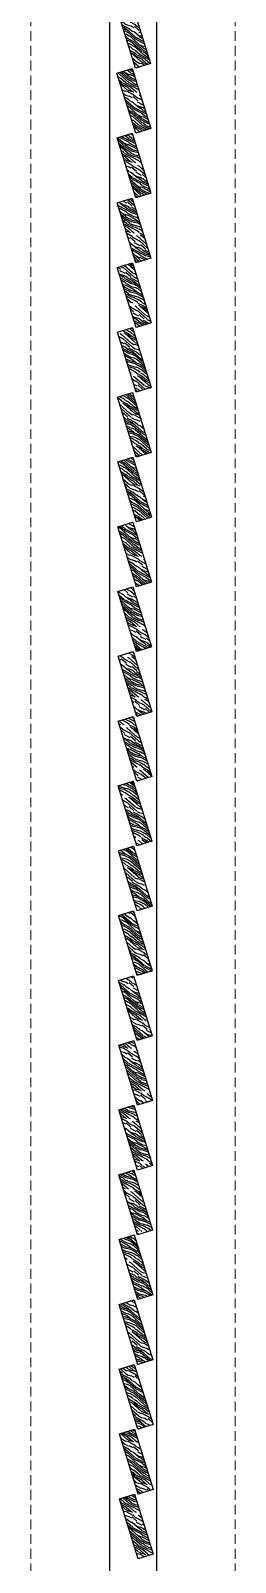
# Model space of a CAD drawing. Header units: millimetres. Extents: x 3111864 to 3154170, y -3068724 to -3044687.
# Drawn here: x 3125910 to 3126040, y -3065882 to -3064907 of the extents above; entities that cross this region are included whole.
import ezdxf

# ---------------------------------------------------------------- set-up
doc = ezdxf.new("R2010")
doc.units = ezdxf.units.MM
doc.header["$LTSCALE"] = 500
doc.header["$MEASUREMENT"] = 0
doc.linetypes.add('$0$HIDDEN', pattern=[0.375, 0.25, -0.125])
doc.layers.get('0').update_dxf_attribs({"linetype": 'CONTINUOUS'})
doc.layers.add('DEFPOINTS(视图框)', color=250, linetype='CONTINUOUS', plot=False)
doc.layers.add('I-1050', color=1, linetype='CONTINUOUS')

# ---------------------------------------------------------------- blocks, each defined once
blk = doc.blocks.new('A$C67443EBE')
at = {"ltscale": 100}
h = blk.add_hatch(dxfattribs=at)
h.set_pattern_fill('FB木纹中SC300', color=251, scale=5, angle=48.12661321937571, style=0, pattern_type=2)
h.set_pattern_definition([(48.12661321937571, (0.05954225454479456, -2.181684749666601), (-14.89243332675551, 13.34973518868977), [4.000000000000001, -6.000000000000002, 2, -8.000000000000002]), (48.12661321937571, (9.032046053092927, 8.576761958189309), (-14.89243332675551, 13.34973518868977), [4.000000000000001, -16]), (48.12661321937571, (6.9524508677423, 7.755005385261029), (-14.89243332675551, 13.34973518868977), [2, -18]), (48.12661321937571, (-0.7622143188491464, -0.102089564781636), (-14.89243332675551, 13.34973518868977), [1, -14, 1, -4.000000000000001]), (48.12661321937571, (3.165571331046522, 5.777748858556151), (-14.89243332675551, 13.34973518868977), [4.000000000000001, -6.000000000000002, 1, -9.000000000000002]), (48.12661321937571, (-0.5441732993349433, 2.3883839068003), (-14.89243332675551, 13.34973518868977), [3.000000000000001, -17]), (48.12661321937571, (2.420949663966894, 6.445235618390143), (-14.89243332675551, 13.34973518868977), [6.000000000000002, -14]), (48.12661321937571, (-1.95628172531724, 2.311248999554664), (-14.89243332675551, 13.34973518868977), [4.000000000000001, -16]), (48.12661321937571, (3.011301517486572, 8.601965710055083), (-14.89243332675551, 13.34973518868977), [10, -10]), (48.12661321937571, (-1.738240705803037, 4.801722472067922), (-14.89243332675551, 13.34973518868977), [2, -6.000000000000002, 4.000000000000001, -8.000000000000002]), (48.12661321937571, (7.234263093210757, 15.56016918038949), (-14.89243332675551, 13.34973518868977), [4.000000000000001, -16]), (48.12661321937571, (4.192005221731961, 12.91542589431629), (-14.89243332675551, 13.34973518868977), [2, -18]), (48.12661321937571, (1.149747351184487, 10.2706826091744), (-14.89243332675551, 13.34973518868977), [2, -18]), (48.12661321937571, (-5.89743107650429, 3.158209325280041), (-14.89243332675551, 13.34973518868977), [4.000000000000001, -16]), (48.12661321937571, (0.4051256850361824, 10.93816936807707), (-14.89243332675551, 13.34973518868977), [4.000000000000001, -16]), (48.12661321937571, (-0.3394959815777838, 11.60565612791106), (-14.89243332675551, 13.34973518868977), [4.000000000000001, -4.000000000000001, 4.000000000000001, -8.000000000000002]), (48.12661321937571, (-3.754064685665071, 9.29465622222051), (-14.89243332675551, 13.34973518868977), [2, -10, 4.000000000000001, -4.000000000000001]), (48.12661321937571, (-1.45642848033458, 12.60688626673073), (-14.89243332675551, 13.34973518868977), [6.000000000000002, -14]), (48.12661321937571, (-2.201050147414207, 13.27437302609906), (-14.89243332675551, 13.34973518868977), [4.000000000000001, -16]), (48.12661321937571, (-7.913255055900663, 7.651143075432628), (-14.89243332675551, 13.34973518868977), [6.000000000000002, -8.000000000000002, 2, -4.000000000000001]), (48.12661321937571, (-8.657876722048968, 8.318629834800959), (-14.89243332675551, 13.34973518868977), [10, -10]), (48.12661321937571, (-1.020346442237496, 17.58783321036026), (-14.89243332675551, 13.34973518868977), [2, -18]), (48.12661321937571, (-5.39757783152163, 13.45384659199044), (-14.89243332675551, 13.34973518868977), [4.000000000000001, -16]), (48.12661321937571, (-8.439835703000426, 10.80910330684856), (-14.89243332675551, 13.34973518868977), [2, -8.000000000000002, 2, -8.000000000000002]), (48.12661321937571, (-10.1471200552769, 9.65360335353762), (-14.89243332675551, 13.34973518868977), [2, -6.000000000000002, 4.000000000000001, -8.000000000000002]), (48.12661321937571, (-7.849483850412071, 12.96583339804783), (-14.89243332675551, 13.34973518868977), [2, -10, 2, -6.000000000000002]), (48.12661321937571, (-5.551847645547241, 16.27806344395503), (-14.89243332675551, 13.34973518868977), [6.000000000000002, -14]), (48.12661321937571, (-11.63636338757351, 10.98857687227428), (-14.89243332675551, 13.34973518868977), [4.000000000000001, -16]), (48.12661321937571, (-5.333806626498699, 18.76853691600263), (-14.89243332675551, 13.34973518868977), [2, -18]), (48.12661321937571, (-3.036170422099531, 22.08076696097851), (-14.89243332675551, 13.34973518868977), [2, -18]), (62.16285668937571, (8.287424386944622, 9.244248717557639), (13.34973518885344, 14.89243332584232), [2.06, -80.40211052000001]), (62.16285668937571, (6.271600407548249, 13.73718246771023), (13.34973518885344, 14.89243332584232), [2.06, -80.40211052000001]), (62.16285668937571, (-3.998833107762039, 20.25778024783358), (13.34973518885344, 14.89243332584232), [2.06, -80.40211052000001]), (62.16285668937571, (-2.419091166928411, 10.78389955451712), (13.34973518885344, 14.89243332584232), [2.06, -80.40211052000001]), (62.16285668937571, (-1.983009127900004, 15.76484649814665), (13.34973518885344, 14.89243332584232), [2.06, -80.40211052000001]), (62.16285668937571, (0.4688968905247748, 16.2528596916236), (13.34973518885344, 14.89243332584232), [2.06, -80.40211052000001]), (62.16285668937571, (-8.812146536074579, 11.14284668629989), (13.34973518885344, 14.89243332584232), [2.06, -80.40211052000001]), (62.16285668937571, (-2.727630794513971, 16.43233325844631), (13.34973518885344, 14.89243332584232), [2.06, -80.40211052000001]), (62.16285668937571, (5.526978740468621, 14.40466922754422), (13.34973518885344, 14.89243332584232), [4.12, -78.34211052]), (62.16285668937571, (3.075072722975165, 13.91665603360161), (13.34973518885344, 14.89243332584232), [4.12, -78.34211052]), (62.16285668937571, (2.33045105682686, 14.5841427934356), (13.34973518885344, 14.89243332584232), [4.12, -78.34211052]), (214.0903697493757, (3.165571331046522, 5.777748858556151), (-13.34973518776417, -14.89243332681874), [2.059999999999999, -4.119999999999998, 2.059999999999999, -74.22211051999997]), (214.0903697493757, (-1.738240705803037, 4.801722472067922), (-13.34973518776417, -14.89243332681874), [2.059999999999999, -80.40211051999998]), (214.0903697493757, (-8.439835703000426, 10.80910330684856), (-13.34973518776417, -14.89243332681874), [4.119999999999998, -78.34211051999998]), (242.1628566893757, (9.032046053092927, 8.576761958189309), (-13.34973518885344, -14.89243332584232), [2.06, -80.40211052]), (34.09036974937565, (11.70199309149757, 11.55524862324819), (13.34973518776418, 14.89243332681874), [2.06, -80.40211052000001]), (34.09036974937565, (2.48472087085247, 11.75992594100535), (13.34973518776418, 14.89243332681874), [2.06, -80.40211052000001]), (34.09036974937565, (2.548492075875401, 17.07461626501754), (13.34973518776418, 14.89243332681874), [2.06, -80.40211052000001]), (34.09036974937565, (-3.90833449922502, 12.11887307325378), (13.34973518776418, 14.89243332681874), [2.06, -80.40211052000001]), (34.09036974937565, (-7.104862184263766, 12.29834663914517), (13.34973518776418, 14.89243332681874), [2.06, -80.40211052000001]), (34.09036974937565, (-6.514510330744088, 14.45507673174143), (13.34973518776418, 14.89243332681874), [2.06, -80.40211052000001]), (34.09036974937565, (-3.90833449922502, 12.11887307325378), (13.34973518776418, 14.89243332681874), [2.06, -80.40211052000001]), (34.09036974937565, (-2.137278941459954, 18.58906335011125), (13.34973518776418, 14.89243332681874), [8.24, -74.22211052]), (34.09036974937565, (-0.09472755854949355, 0.6425321013666689), (13.34973518776418, 14.89243332681874), [8.24, -74.22211052]), (34.09036974937565, (0.1233134604990482, 3.133005572948605), (13.34973518776418, 14.89243332681874), [8.24, -74.22211052]), (34.09036974937565, (0.7136653126217425, 5.289735665544868), (13.34973518776418, 14.89243332681874), [2.06, -4.12, 4.12, -72.16211052]), (34.09036974937565, (-0.4032671866007149, 6.290965804364532), (13.34973518776418, 14.89243332681874), [4.12, -4.12, 4.12, -70.10211052000001]), (34.09036974937565, (-3.227484038565308, 6.136695991270244), (13.34973518776418, 14.89243332681874), [8.24, -74.22211052]), (34.09036974937565, (-5.679390056990087, 5.648682796861976), (13.34973518776418, 14.89243332681874), [8.24, -74.22211052]), (34.09036974937565, (-6.424011723604053, 6.316169556695968), (13.34973518776418, 14.89243332681874), [8.24, -74.22211052]), (34.09036974937565, (-1.54692708933726, 20.74579344177619), (13.34973518776418, 14.89243332681874), [2.06, -80.40211052000001]), (34.09038074937572, (-1.70119690336287, 23.57001029327512), (13.34973232862199, 14.89243588978363), [4.120000000000001, -78.34211052000002]), (34.09038074937572, (-8.96641635010019, 13.96706353779882), (13.34973232862199, 14.89243588978363), [4.120000000000001, -78.34211052000002]), (34.09037074937574, (2.729489291552454, 0.7968019149266183), (13.34973492784217, 14.89243355981558), [8.24, -74.22211052]), (34.09037074937574, (0.3146270764991641, 19.07707654358819), (13.34973492784217, 14.89243355981558), [6.180000000000001, -76.28211052]), (34.09037074937574, (2.766533095389605, 19.56508973659948), (13.34973492784217, 14.89243355981558), [12.36, -70.10211052000001])])
h.paths.add_polyline_path([(40, 1.98795460164547e-05), (39.45457384223118, 9.985134315676987), (-0.4858839027583599, 7.803429686464369), (0.05954225454479456, -2.181684749666601)])
at = {"layer": 'DEFPOINTS(视图框)', "color": 1, "ltscale": 100}
blk.add_lwpolyline([(-0.4858839027583599, 7.803429686464369), (39.45457384223118, 9.985134315676987), (40, 1.98795460164547e-05), (0.05954225454479456, -2.181684749666601)], close=True, dxfattribs=at)

msp = doc.modelspace()

# ---------------------------------------------------------------- linework, layer by layer
at = {"color": 146, "ltscale": 100, "elevation": 0.0002723564733360568}
for points in [[(3125960.421345838, -3063900.615863737), (3125960.421345838, -3066178.715522224)], [(3125990.075975433, -3063900.615863737), (3125990.075975433, -3066178.715522224)]]:
    msp.add_lwpolyline(points, dxfattribs=at)
at = {"layer": 'I-1050', "color": 146, "linetype": '$0$HIDDEN', "lineweight": 5, "ltscale": 0.05, "elevation": 0.0002723564733360568}
for points in [[(3125910.248660636, -3063838.715900824), (3125910.248660636, -3066238.715522224)], [(3126040.248660636, -3063838.715900824), (3126040.248660636, -3066238.715522224)]]:
    msp.add_lwpolyline(points, dxfattribs=at)

# ---------------------------------------------------------------- block references
at = {"color": 251, "ltscale": 100, "rotation": 284.1378642697256}
for p in [(3125968.565834341, -3065716.931726517, 0.0002723564733360568), (3125968.638962429, -3065758.162717923, 0.0002723564733360568), (3125968.712090517, -3065799.393709328, 0.0002723564733360568), (3125968.785218605, -3065840.624700733, 0.0002723564733360568)]:
    msp.add_blockref('A$C67443EBE', p, dxfattribs=at)
at = {"layer": 'DEFPOINTS(视图框)', "color": 251, "ltscale": 100, "rotation": 284.1378642697256}
for p in [(3125967.103272583, -3064892.311898408, 0.0002723564733360568), (3125967.176400671, -3064933.542889814, 0.0002723564733360568), (3125967.249528759, -3064974.773881219, 0.0002723564733360568), (3125967.322656847, -3065016.004872625, 0.0002723564733360568), (3125967.395784935, -3065057.23586403, 0.0002723564733360568), (3125967.468913022, -3065098.466855436, 0.0002723564733360568), (3125967.54204111, -3065139.697846841, 0.0002723564733360568), (3125967.615169198, -3065180.928838247, 0.0002723564733360568), (3125967.688297286, -3065222.159829652, 0.0002723564733360568), (3125967.761425374, -3065263.390821057, 0.0002723564733360568), (3125967.834553462, -3065304.621812463, 0.0002723564733360568), (3125967.90768155, -3065345.852803868, 0.0002723564733360568), (3125967.980809638, -3065387.083795274, 0.0002723564733360568), (3125968.053937726, -3065428.314786679, 0.0002723564733360568), (3125968.127065814, -3065469.545778085, 0.0002723564733360568), (3125968.200193902, -3065510.77676949, 0.0002723564733360568), (3125968.273321989, -3065552.007760895, 0.0002723564733360568), (3125968.346450077, -3065593.238752301, 0.0002723564733360568), (3125968.419578165, -3065634.469743706, 0.0002723564733360568), (3125968.492706253, -3065675.700735112, 0.0002723564733360568)]:
    msp.add_blockref('A$C67443EBE', p, dxfattribs=at)

doc.saveas('drawing.dxf')
